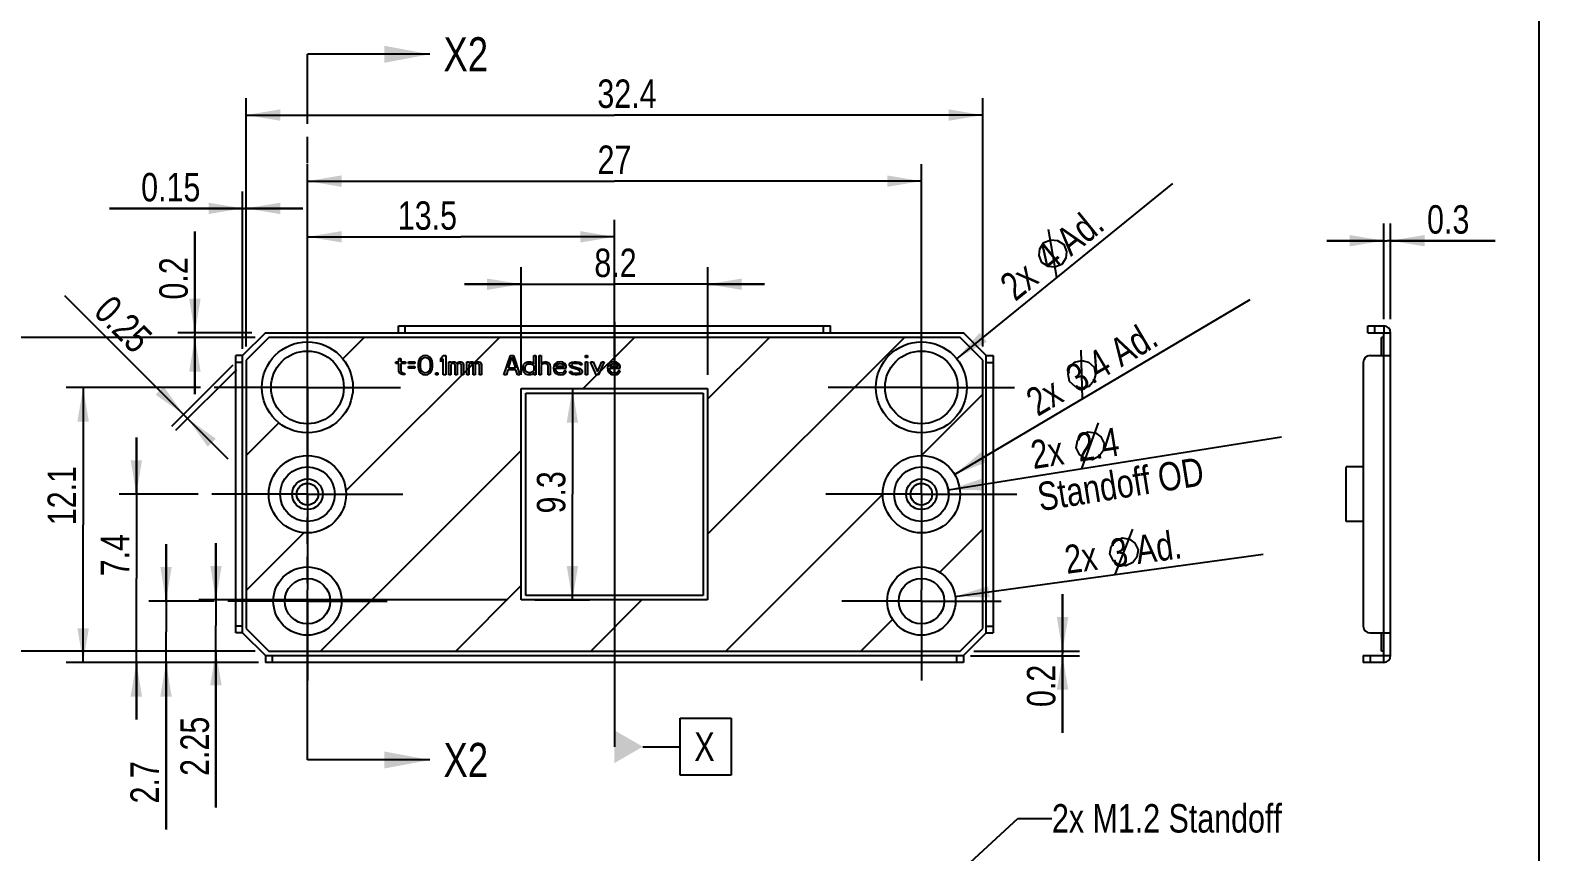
# Model space of a CAD drawing. Header units: millimetres. Extents: x 0 to 420, y 0 to 297.
# Drawn here: x 72.8 to 205.5, y 139.8 to 212.1 of the extents above; entities that cross this region are included whole.
import ezdxf

# ---------------------------------------------------------------- set-up
doc = ezdxf.new("R2010")
doc.units = ezdxf.units.MM
doc.header["$LTSCALE"] = 23.1
doc.linetypes.add('CENTER', pattern=[0.6, 0.375, -0.075, 0.075, -0.075])
doc.linetypes.add('PHANTOM', pattern=[0.8, 0.45, -0.05, 0.1, -0.05, 0.1, -0.05])
doc.layers.get('0').update_dxf_attribs({"linetype": 'CONTINUOUS'})
for name, color, linetype in [('01__ASM_ALL_DTM_PLN', 7, 'CONTINUOUS'), ('02___PRT_ALL_AXES', 7, 'CONTINUOUS'), ('ASSEM_MEM', 7, 'CONTINUOUS'), ('DEFAULT_3', 7, 'PHANTOM'), ('FEATURE', 7, 'CONTINUOUS')]:
    doc.layers.add(name, color=color, linetype=linetype)
doc.styles.get("Standard").update_dxf_attribs({"font": 'txt', "width": 0.8})
doc.dimstyles.new('DIMSTYLE_1', dxfattribs={"dimtxt": 2.5, "dimasz": 3, "dimexe": 1.5, "dimexo": 1.2, "dimtad": 1, "dimlfac": 0.5, "dimdsep": 46, "dimtxsty": 'STANDARD', "dimblk": '_FILLED', "dimblk1": '_FILLED', "dimblk2": '_FILLED', "dimcen": 0.09, "dimazin": 2, "dimtp": 0.01, "dimtm": 0.01, "dimtfac": 1, "dimtofl": 0, "dimtmove": 0, "dimatfit": 3, "dimldrblk": '_FILLED', "dimfxl": 1, "dimtolj": 1, "dimarcsym": 0})
doc.dimstyles.new('DIMSTYLE_3', dxfattribs={"dimtxt": 2.5, "dimasz": 3, "dimexe": 1.5, "dimexo": 1.2, "dimtad": 1, "dimlfac": 0.5, "dimdsep": 46, "dimtxsty": 'STANDARD', "dimblk": '_FILLED', "dimblk1": '_FILLED', "dimblk2": '_FILLED', "dimcen": 0.09, "dimazin": 2, "dimtp": 0.01, "dimtm": 0.01, "dimtfac": 1, "dimtofl": 0, "dimtmove": 0, "dimatfit": 1, "dimldrblk": '_FILLED', "dimfxl": 1, "dimtolj": 1, "dimarcsym": 0})
doc.dimstyles.get("Standard").update_dxf_attribs({"dimtxt": 2.5, "dimasz": 3, "dimexe": 1.5, "dimexo": 1.2, "dimtad": 1, "dimdsep": 46, "dimtxsty": 'STANDARD', "dimblk": '_FILLED', "dimblk1": '_FILLED', "dimblk2": '_FILLED', "dimcen": 0.09, "dimazin": 2, "dimtol": 1, "dimtp": 0.01, "dimtm": 0.01, "dimtfac": 1, "dimtofl": 0, "dimtmove": 0, "dimatfit": 3, "dimldrblk": '_FILLED', "dimfxl": 1, "dimtolj": 1, "dimarcsym": 0})

# ---------------------------------------------------------------- blocks, each defined once
blk = doc.blocks.new('_FILLED')
at = {"color": 0, "linetype": 'BYBLOCK'}
blk.add_solid([(0, 0), (-1, 0.167), (-1, -0.167)], dxfattribs=at)
blk = doc.blocks.new('XSEC_FILLED')
at = {"color": 0, "linetype": 'BYBLOCK'}
blk.add_solid([(0, 0), (-1, 0.1875), (-1, -0.1875)], dxfattribs=at)
blk = doc.blocks.new('*D5')
at = {"color": 7, "linetype": 'CONTINUOUS'}
for p, q in [((97.2, 181.86), (97.2, 195.41)), ((124.2, 181.86), (124.2, 195.41)), ((97.2, 193.91), (110.7, 193.91)), ((124.2, 193.91), (110.7, 193.91))]:
    blk.add_line(p, q, dxfattribs=at)
at = {"color": 7, "linetype": 'CONTINUOUS', "xscale": 3, "yscale": 3, "zscale": 3, "rotation": 180}
blk.add_blockref('_FILLED', (97.2, 193.91), dxfattribs=at)
at = {"color": 7, "linetype": 'CONTINUOUS', "xscale": 3, "yscale": 3, "zscale": 3}
blk.add_blockref('_FILLED', (124.2, 193.91), dxfattribs=at)
at = {"color": 7, "linetype": 'CONTINUOUS', "insert": (107.75, 197.03), "char_height": 2.5, "width": 8, "attachment_point": 2, "line_spacing_factor": 0.9}
blk.add_mtext('13.5', dxfattribs=at)
blk = doc.blocks.new('*D6')
at = {"color": 7, "linetype": 'CONTINUOUS'}
for p, q in [((97.2, 181.86), (97.2, 200.31)), ((151.2, 181.86), (151.2, 200.31)), ((97.2, 198.81), (124.2, 198.81)), ((151.2, 198.81), (124.2, 198.81))]:
    blk.add_line(p, q, dxfattribs=at)
at = {"color": 7, "linetype": 'CONTINUOUS', "xscale": 3, "yscale": 3, "zscale": 3, "rotation": 180}
blk.add_blockref('_FILLED', (97.2, 198.81), dxfattribs=at)
at = {"color": 7, "linetype": 'CONTINUOUS', "xscale": 3, "yscale": 3, "zscale": 3}
blk.add_blockref('_FILLED', (151.2, 198.81), dxfattribs=at)
at = {"color": 7, "linetype": 'CONTINUOUS', "insert": (124.2, 201.94), "char_height": 2.5, "width": 4, "attachment_point": 2, "line_spacing_factor": 0.9}
blk.add_mtext('27', dxfattribs=at)
blk = doc.blocks.new('*D7')
at = {"color": 7, "linetype": 'CONTINUOUS'}
for p, q in [((87.8, 180.66), (75.97, 180.66)), ((77.47, 180.66), (77.47, 168.56)), ((77.47, 156.46), (77.47, 168.56)), ((92.9, 156.46), (75.97, 156.46))]:
    blk.add_line(p, q, dxfattribs=at)
at = {"color": 7, "linetype": 'CONTINUOUS', "xscale": 3, "yscale": 3, "zscale": 3}
for p, rotation in [((77.47, 180.66), 90), ((77.47, 156.46), 270)]:
    blk.add_blockref('_FILLED', p, dxfattribs=dict(at, rotation=rotation))
at = {"color": 7, "linetype": 'CONTINUOUS', "insert": (74.34, 171.14), "char_height": 2.5, "width": 8, "attachment_point": 2, "rotation": 90, "line_spacing_factor": 0.9}
blk.add_mtext('12.1', dxfattribs=at)
blk = doc.blocks.new('*D8')
at = {"color": 7, "linetype": 'CONTINUOUS'}
for p, q in [((84.76, 161.86), (84.76, 166.86)), ((84.76, 166.86), (84.76, 159.16)), ((89, 161.86), (83.26, 161.86)), ((84.76, 141.78), (84.76, 159.16)), ((92.9, 156.46), (83.26, 156.46)), ((84.76, 156.46), (84.76, 141.78))]:
    blk.add_line(p, q, dxfattribs=at)
at = {"color": 7, "linetype": 'CONTINUOUS', "xscale": 3, "yscale": 3, "zscale": 3}
for p, rotation in [((84.76, 161.86), 270), ((84.76, 156.46), 90)]:
    blk.add_blockref('_FILLED', p, dxfattribs=dict(at, rotation=rotation))
at = {"color": 7, "linetype": 'CONTINUOUS', "insert": (81.63, 147.78), "char_height": 2.5, "width": 6, "attachment_point": 3, "rotation": 90, "line_spacing_factor": 0.9}
blk.add_mtext('2.7', dxfattribs=at)
blk = doc.blocks.new('*D9')
at = {"color": 7, "linetype": 'CONTINUOUS'}
for p, q in [((82.15, 171.26), (82.15, 176.26)), ((82.15, 176.26), (82.15, 163.86)), ((87.6, 171.26), (80.65, 171.26)), ((82.15, 151.46), (82.15, 163.86)), ((92.9, 156.46), (80.65, 156.46)), ((82.15, 156.46), (82.15, 151.46))]:
    blk.add_line(p, q, dxfattribs=at)
at = {"color": 7, "linetype": 'CONTINUOUS', "xscale": 3, "yscale": 3, "zscale": 3}
for p, rotation in [((82.15, 171.26), 270), ((82.15, 156.46), 90)]:
    blk.add_blockref('_FILLED', p, dxfattribs=dict(at, rotation=rotation))
at = {"color": 7, "linetype": 'CONTINUOUS', "insert": (79.02, 165.91), "char_height": 2.5, "width": 6, "attachment_point": 2, "rotation": 90, "line_spacing_factor": 0.9}
blk.add_mtext('7.4', dxfattribs=at)
blk = doc.blocks.new('*D10')
at = {"color": 7, "linetype": 'CONTINUOUS'}
for p, q in [((87.3, 185.46), (87.3, 194.39)), ((87.3, 194.39), (87.3, 185.26)), ((92.3, 185.46), (85.8, 185.46)), ((92.6, 185.06), (85.8, 185.06)), ((87.3, 180.06), (87.3, 185.26)), ((87.3, 185.06), (87.3, 180.06))]:
    blk.add_line(p, q, dxfattribs=at)
at = {"color": 7, "linetype": 'CONTINUOUS', "xscale": 3, "yscale": 3, "zscale": 3}
for p, rotation in [((87.3, 185.46), 270), ((87.3, 185.06), 90)]:
    blk.add_blockref('_FILLED', p, dxfattribs=dict(at, rotation=rotation))
at = {"color": 7, "linetype": 'CONTINUOUS', "insert": (84.17, 188.39), "char_height": 2.5, "width": 6, "attachment_point": 1, "rotation": 90, "line_spacing_factor": 0.9}
blk.add_mtext('0.2', dxfattribs=at)
blk = doc.blocks.new('*D11')
at = {"color": 7, "linetype": 'CONTINUOUS'}
for p, q in [((91.5, 184.06), (91.5, 197.91)), ((91.8, 184.26), (91.8, 197.91)), ((91.5, 196.41), (79.78, 196.41)), ((79.78, 196.41), (91.65, 196.41)), ((96.8, 196.41), (91.65, 196.41)), ((91.8, 196.41), (96.8, 196.41))]:
    blk.add_line(p, q, dxfattribs=at)
at = {"color": 7, "linetype": 'CONTINUOUS', "xscale": 3, "yscale": 3, "zscale": 3}
blk.add_blockref('_FILLED', (91.5, 196.41), dxfattribs=at)
at = {"color": 7, "linetype": 'CONTINUOUS', "xscale": 3, "yscale": 3, "zscale": 3, "rotation": 180}
blk.add_blockref('_FILLED', (91.8, 196.41), dxfattribs=at)
at = {"color": 7, "linetype": 'CONTINUOUS', "insert": (87.78, 199.53), "char_height": 2.5, "width": 8, "attachment_point": 3, "line_spacing_factor": 0.9}
blk.add_mtext('0.15', dxfattribs=at)
blk = doc.blocks.new('*D12')
at = {"color": 7, "linetype": 'CONTINUOUS'}
for p, q in [((86.31, 178.27), (75.86, 188.72)), ((75.86, 188.72), (86.48, 178.1)), ((90.65, 182.62), (85.25, 177.21)), ((90.95, 182.22), (85.6, 176.86)), ((90.19, 174.39), (86.48, 178.1)), ((86.66, 177.92), (90.19, 174.39))]:
    blk.add_line(p, q, dxfattribs=at)
at = {"color": 7, "linetype": 'CONTINUOUS', "xscale": 3, "yscale": 3, "zscale": 3}
for p, rotation in [((86.31, 178.27), 315), ((86.66, 177.92), 135)]:
    blk.add_blockref('_FILLED', p, dxfattribs=dict(at, rotation=rotation))
at = {"color": 7, "linetype": 'CONTINUOUS', "insert": (83.73, 185.27), "char_height": 2.5, "width": 8, "attachment_point": 3, "rotation": 315, "line_spacing_factor": 0.9}
blk.add_mtext('0.25', dxfattribs=at)
blk = doc.blocks.new('*D13')
at = {"color": 7, "linetype": 'CONTINUOUS'}
for p, q in [((163.61, 157.46), (163.61, 162.46)), ((163.61, 162.46), (163.61, 157.26)), ((155.5, 157.06), (165.11, 157.06)), ((155.8, 157.46), (165.11, 157.46)), ((163.61, 150.26), (163.61, 157.26)), ((163.61, 157.06), (163.61, 150.26))]:
    blk.add_line(p, q, dxfattribs=at)
at = {"color": 7, "linetype": 'CONTINUOUS', "xscale": 3, "yscale": 3, "zscale": 3}
for p, rotation in [((163.61, 157.46), 270), ((163.61, 157.06), 90)]:
    blk.add_blockref('_FILLED', p, dxfattribs=dict(at, rotation=rotation))
at = {"color": 7, "linetype": 'CONTINUOUS', "insert": (160.48, 156.26), "char_height": 2.5, "width": 6, "attachment_point": 3, "rotation": 90, "line_spacing_factor": 0.9}
blk.add_mtext('0.2', dxfattribs=at)
blk = doc.blocks.new('*D14')
at = {"color": 7, "linetype": 'CONTINUOUS'}
blk.add_line((154.3, 183.18), (173.31, 198.6), dxfattribs=at)
at = {"color": 7, "linetype": 'CONTINUOUS', "xscale": 3, "yscale": 3, "zscale": 3, "rotation": 219.037097316}
blk.add_blockref('_FILLED', (154.3, 183.18), dxfattribs=at)
at = {"color": 7, "linetype": 'CONTINUOUS', "insert": (157.88, 190.11), "char_height": 2.5, "width": 26, "attachment_point": 1, "rotation": 39.0371, "line_spacing_factor": 0.9}
blk.add_mtext('2x{\\ftxt;\\W0.0001;\\H0.0001;\\~}{\\ftxt;\\W1.3333333333;\\H2.5; }{\\ftxt;\\W0.0001;\\H0.0001;\\~}4 Ad.', dxfattribs=at)
blk = doc.blocks.new('*D15')
at = {"color": 7, "linetype": 'CONTINUOUS'}
blk.add_line((154.12, 173), (180.1, 188.4), dxfattribs=at)
at = {"color": 7, "linetype": 'CONTINUOUS', "xscale": 3, "yscale": 3, "zscale": 3, "rotation": 210.6612411996}
blk.add_blockref('_FILLED', (154.12, 173), dxfattribs=at)
at = {"color": 7, "linetype": 'CONTINUOUS', "insert": (160.15, 180.21), "char_height": 2.5, "width": 32, "attachment_point": 1, "rotation": 30.6612, "line_spacing_factor": 0.9}
blk.add_mtext('2x{\\ftxt;\\W0.0001;\\H0.0001;\\~}{\\ftxt;\\W1.3333333333;\\H2.5; }{\\ftxt;\\W0.0001;\\H0.0001;\\~}3.4 Ad.', dxfattribs=at)
blk = doc.blocks.new('*D16')
at = {"color": 7, "linetype": 'CONTINUOUS'}
blk.add_line((154.17, 162.27), (181.24, 165.99), dxfattribs=at)
at = {"color": 7, "linetype": 'CONTINUOUS', "xscale": 3, "yscale": 3, "zscale": 3, "rotation": 187.8130925845}
blk.add_blockref('_FILLED', (154.17, 162.27), dxfattribs=at)
at = {"color": 7, "linetype": 'CONTINUOUS', "insert": (163.65, 166.73), "char_height": 2.5, "width": 26, "attachment_point": 1, "rotation": 7.8131, "line_spacing_factor": 0.9}
blk.add_mtext('2x{\\ftxt;\\W0.0001;\\H0.0001;\\~}{\\ftxt;\\W1.3333333333;\\H2.5; }{\\ftxt;\\W0.0001;\\H0.0001;\\~}3 Ad.', dxfattribs=at)
blk = doc.blocks.new('*D17')
at = {"color": 7, "linetype": 'CONTINUOUS'}
for p, q in [((116, 181.76), (116, 191.24)), ((132.4, 181.76), (132.4, 191.24)), ((116, 189.74), (111, 189.74)), ((111, 189.74), (124.2, 189.74)), ((137.4, 189.74), (124.2, 189.74)), ((132.4, 189.74), (137.4, 189.74))]:
    blk.add_line(p, q, dxfattribs=at)
at = {"color": 7, "linetype": 'CONTINUOUS', "xscale": 3, "yscale": 3, "zscale": 3}
blk.add_blockref('_FILLED', (116, 189.74), dxfattribs=at)
at = {"color": 7, "linetype": 'CONTINUOUS', "xscale": 3, "yscale": 3, "zscale": 3, "rotation": 180}
blk.add_blockref('_FILLED', (132.4, 189.74), dxfattribs=at)
at = {"color": 7, "linetype": 'CONTINUOUS', "insert": (124.29, 192.87), "char_height": 2.5, "width": 6, "attachment_point": 2, "line_spacing_factor": 0.9}
blk.add_mtext('8.2', dxfattribs=at)
blk = doc.blocks.new('*D18')
at = {"color": 7, "linetype": 'CONTINUOUS'}
for p, q in [((117.2, 180.56), (122, 180.56)), ((120.5, 180.56), (120.5, 171.26)), ((120.5, 161.96), (120.5, 171.26)), ((117.2, 161.96), (122, 161.96))]:
    blk.add_line(p, q, dxfattribs=at)
at = {"color": 7, "linetype": 'CONTINUOUS', "xscale": 3, "yscale": 3, "zscale": 3}
for p, rotation in [((120.5, 180.56), 90), ((120.5, 161.96), 270)]:
    blk.add_blockref('_FILLED', p, dxfattribs=dict(at, rotation=rotation))
at = {"color": 7, "linetype": 'CONTINUOUS', "insert": (117.38, 171.43), "char_height": 2.5, "width": 6, "attachment_point": 2, "rotation": 90, "line_spacing_factor": 0.9}
blk.add_mtext('9.3', dxfattribs=at)
blk = doc.blocks.new('*D19')
at = {"color": 7, "linetype": 'CONTINUOUS'}
for p, q in [((89.15, 161.96), (89.15, 166.96)), ((89.15, 166.96), (89.15, 159.71)), ((114.8, 161.96), (87.65, 161.96)), ((89.15, 143.69), (89.15, 159.71)), ((92.6, 157.46), (87.65, 157.46)), ((89.15, 157.46), (89.15, 143.69))]:
    blk.add_line(p, q, dxfattribs=at)
at = {"color": 7, "linetype": 'CONTINUOUS', "xscale": 3, "yscale": 3, "zscale": 3}
for p, rotation in [((89.15, 161.96), 270), ((89.15, 157.46), 90)]:
    blk.add_blockref('_FILLED', p, dxfattribs=dict(at, rotation=rotation))
at = {"color": 7, "linetype": 'CONTINUOUS', "insert": (86.03, 151.69), "char_height": 2.5, "width": 8, "attachment_point": 3, "rotation": 90, "line_spacing_factor": 0.9}
blk.add_mtext('2.25', dxfattribs=at)
blk = doc.blocks.new('*D20')
at = {"color": 7, "linetype": 'CONTINUOUS'}
for p, q in [((91.8, 184.26), (91.8, 206.12)), ((156.6, 184.26), (156.6, 206.12)), ((91.8, 204.62), (124.2, 204.62)), ((156.6, 204.62), (124.2, 204.62))]:
    blk.add_line(p, q, dxfattribs=at)
at = {"color": 7, "linetype": 'CONTINUOUS', "xscale": 3, "yscale": 3, "zscale": 3, "rotation": 180}
blk.add_blockref('_FILLED', (91.8, 204.62), dxfattribs=at)
at = {"color": 7, "linetype": 'CONTINUOUS', "xscale": 3, "yscale": 3, "zscale": 3}
blk.add_blockref('_FILLED', (156.6, 204.62), dxfattribs=at)
at = {"color": 7, "linetype": 'CONTINUOUS', "insert": (125.3, 207.75), "char_height": 2.5, "width": 8, "attachment_point": 2, "line_spacing_factor": 0.9}
blk.add_mtext('32.4', dxfattribs=at)
blk = doc.blocks.new('*D21')
at = {"color": 7, "linetype": 'CONTINUOUS'}
for p, q in [((92.6, 185.06), (68.59, 185.06)), ((70.09, 185.06), (70.09, 171.26)), ((70.09, 157.46), (70.09, 171.26)), ((92.6, 157.46), (68.59, 157.46))]:
    blk.add_line(p, q, dxfattribs=at)
at = {"color": 7, "linetype": 'CONTINUOUS', "xscale": 3, "yscale": 3, "zscale": 3}
for p, rotation in [((70.09, 185.06), 90), ((70.09, 157.46), 270)]:
    blk.add_blockref('_FILLED', p, dxfattribs=dict(at, rotation=rotation))
at = {"color": 7, "linetype": 'CONTINUOUS', "insert": (66.96, 167.94), "char_height": 2.5, "width": 8, "attachment_point": 2, "rotation": 90, "line_spacing_factor": 0.9}
blk.add_mtext('13.8', dxfattribs=at)
blk = doc.blocks.new('*D22')
at = {"color": 7, "linetype": 'CONTINUOUS'}
for p, q in [((191.86, 186.66), (191.86, 195.07)), ((192.46, 186.66), (192.46, 195.07)), ((191.86, 193.57), (186.86, 193.57)), ((186.86, 193.57), (192.16, 193.57)), ((201.67, 193.57), (192.16, 193.57)), ((192.46, 193.57), (201.67, 193.57))]:
    blk.add_line(p, q, dxfattribs=at)
at = {"color": 7, "linetype": 'CONTINUOUS', "xscale": 3, "yscale": 3, "zscale": 3}
blk.add_blockref('_FILLED', (191.86, 193.57), dxfattribs=at)
at = {"color": 7, "linetype": 'CONTINUOUS', "xscale": 3, "yscale": 3, "zscale": 3, "rotation": 180}
blk.add_blockref('_FILLED', (192.46, 193.57), dxfattribs=at)
at = {"color": 7, "linetype": 'CONTINUOUS', "insert": (195.67, 196.69), "char_height": 2.5, "width": 6, "attachment_point": 1, "line_spacing_factor": 0.9}
blk.add_mtext('0.3', dxfattribs=at)
blk = doc.blocks.new('*D26')
at = {"color": 7, "linetype": 'CONTINUOUS'}
blk.add_line((153.57, 171.64), (182.88, 176.32), dxfattribs=at)
at = {"color": 7, "linetype": 'CONTINUOUS', "xscale": 3, "yscale": 3, "zscale": 3, "rotation": 189.0589231721}
blk.add_blockref('_FILLED', (153.57, 171.64), dxfattribs=at)
at = {"color": 7, "linetype": 'CONTINUOUS', "insert": (160.66, 175.94), "char_height": 2.5, "width": 33, "attachment_point": 1, "rotation": 9.0589, "line_spacing_factor": 0.9}
blk.add_mtext('2x{\\ftxt;\\W0.0001;\\H0.0001;\\~}{\\ftxt;\\W1.3333333333;\\H2.5; }{\\ftxt;\\W0.0001;\\H0.0001;\\~}2.4 \\PStandoff OD', dxfattribs=at)

msp = doc.modelspace()

# ---------------------------------------------------------------- linework, layer by layer
at = {"color": 7, "linetype": 'CONTINUOUS'}
for p, q in [((205.4985, 275.9968), (205.4985, 20.9716)), ((101.1969, 209.9674), (97.1969, 209.9674)), ((163.1203, 190.3321), (162.3767, 194.557)), ((165.3647, 179.6632), (165.2444, 183.9513)), ((165.3087, 173.5139), (166.7756, 177.5451)), ((168.2399, 164.2024), (169.7941, 168.2008)), ((101.1969, 147.8853), (97.1969, 147.8853))]:
    msp.add_line(p, q, dxfattribs=at)
for points in [[(161.7776, 191.6573), (161.5457, 192.2739), (161.6069, 192.86), (161.9612, 193.4154), (162.5779, 193.6473), (163.1639, 193.586), (163.7194, 193.2318), (163.9512, 192.6151), (163.89, 192.0291), (163.5358, 191.4736), (162.9191, 191.2418), (162.333, 191.303), (161.7776, 191.6573)], [(164.2293, 181.1698), (164.0898, 181.8137), (164.2358, 182.3846), (164.6671, 182.8825), (165.311, 183.022), (165.8819, 182.8761), (166.3798, 182.4447), (166.5193, 181.8008), (166.3734, 181.2299), (165.942, 180.732), (165.2982, 180.5925), (164.7273, 180.7384), (164.2293, 181.1698)], [(164.8077, 175.3327), (164.915, 175.9827), (165.2609, 176.4597), (165.8453, 176.7639), (166.4953, 176.6565), (166.9724, 176.3107), (167.2765, 175.7263), (167.1692, 175.0763), (166.8233, 174.5992), (166.2389, 174.2951), (165.5889, 174.4024), (165.1119, 174.7483), (164.8077, 175.3327)], [(167.7786, 166.0317), (167.9, 166.6792), (168.2562, 167.1487), (168.847, 167.44), (169.4946, 167.3186), (169.964, 166.9625), (170.2554, 166.3716), (170.1339, 165.7241), (169.7778, 165.2546), (169.1869, 164.9632), (168.5394, 165.0847), (168.0699, 165.4408), (167.7786, 166.0317)]]:
    msp.add_lwpolyline(points, dxfattribs=at)
msp.add_arc((151.1969, 171.2639), 2.4, 0, 35.623974, dxfattribs=at)
at = {"layer": '01__ASM_ALL_DTM_PLN', "color": 7, "linetype": 'CONTINUOUS'}
for p, q in [((124.1969, 186.4288), (124.1969, 149.0552)), ((129.9762, 151.5552), (134.4762, 151.5552)), ((129.9762, 146.5552), (129.9762, 151.5552)), ((134.4762, 151.5552), (134.4762, 146.5552)), ((126.6969, 149.0552), (129.9762, 149.0552)), ((134.4762, 146.5552), (129.9762, 146.5552))]:
    msp.add_line(p, q, dxfattribs=at)
msp.add_solid([(124.1969, 147.6119), (124.1969, 150.4986), (126.6969, 149.0552)], dxfattribs=at)
at = {"layer": '02___PRT_ALL_AXES', "color": 7, "linetype": 'CENTER'}
for p, q in [((151.1969, 180.6639), (151.1969, 188.8639)), ((151.1969, 180.6639), (142.9969, 180.6639)), ((151.1969, 180.6639), (159.3969, 180.6639)), ((151.1969, 180.6639), (151.1969, 172.4639)), ((97.1969, 171.2639), (97.1969, 179.6639)), ((97.1969, 171.2639), (88.7969, 171.2639)), ((97.1969, 171.2639), (97.1969, 162.8639)), ((97.1969, 171.2639), (105.5969, 171.2639)), ((151.1969, 171.2639), (142.7969, 171.2639)), ((151.1969, 171.2639), (151.1969, 172.4639)), ((151.1969, 171.2639), (159.5969, 171.2639)), ((151.1969, 171.2639), (151.1969, 162.8639)), ((97.1969, 161.8639), (97.1969, 162.8639)), ((151.1969, 161.8639), (151.1969, 162.8639)), ((97.1969, 161.8639), (90.1969, 161.8639)), ((97.1969, 161.8639), (97.1969, 154.8639)), ((97.1969, 161.8639), (104.1969, 161.8639)), ((151.1969, 161.8639), (144.1969, 161.8639)), ((151.1969, 161.8639), (158.1969, 161.8639)), ((151.1969, 161.8639), (151.1969, 154.8639))]:
    msp.add_line(p, q, dxfattribs=at)
at = {"layer": 'ASSEM_MEM', "color": 7, "linetype": 'CONTINUOUS'}
for p, q in [((105.1969, 185.4639), (105.1969, 186.0639)), ((105.1969, 186.0639), (143.1969, 186.0639)), ((105.7969, 185.4639), (105.7969, 186.0639)), ((142.5969, 185.4639), (142.5969, 186.0639)), ((143.1969, 185.4639), (143.1969, 186.0639)), ((190.4717, 185.4639), (190.4717, 186.0639)), ((190.4717, 186.0639), (191.8625, 186.0639)), ((191.0717, 185.4639), (191.0717, 186.0639)), ((191.8625, 186.0639), (191.8625, 185.4639)), ((93.4969, 185.4639), (91.4969, 183.4639)), ((93.7969, 185.0639), (91.7969, 183.0639)), ((93.4969, 185.4639), (154.8969, 185.4639)), ((154.5969, 185.0639), (93.7969, 185.0639)), ((100.3107, 183.1747), (102.1999, 185.0639)), ((100.5832, 171.5678), (114.0793, 185.0639)), ((121.4587, 180.5639), (125.9587, 185.0639)), ((132.3969, 179.6227), (137.8381, 185.0639)), ((132.3969, 167.7433), (149.7175, 185.0639)), ((156.5969, 183.0639), (154.5969, 185.0639)), ((156.8969, 183.4639), (154.8969, 185.4639)), ((190.4717, 185.4639), (191.8625, 185.4639)), ((191.6625, 183.4639), (191.6625, 185.0639)), ((191.8625, 185.0639), (191.6625, 185.0639)), ((191.8625, 183.4639), (191.8625, 185.4639)), ((191.8625, 185.4639), (192.4625, 185.4639)), ((192.4625, 157.0639), (192.4625, 185.4639)), ((90.8969, 159.0639), (90.8969, 183.4639)), ((91.4969, 183.4639), (90.8969, 183.4639)), ((91.4969, 159.0639), (91.4969, 183.4639)), ((105.2465, 182.9225), (105.2465, 183.2095)), ((105.2465, 183.2095), (105.4221, 183.2095)), ((105.4221, 183.2095), (105.4221, 182.9225)), ((107.0729, 183.2095), (107.0026, 183.066)), ((107.1783, 183.3171), (107.0729, 183.2095)), ((107.2836, 183.1736), (107.1431, 182.9584)), ((107.3539, 183.4247), (107.1783, 183.3171)), ((107.389, 183.2453), (107.2836, 183.1736)), ((107.5646, 183.4605), (107.3539, 183.4247)), ((107.5646, 183.2812), (107.389, 183.2453)), ((107.7753, 183.4247), (107.5646, 183.4605)), ((107.7402, 183.2453), (107.5646, 183.2812)), ((107.8456, 183.1736), (107.7402, 183.2453)), ((107.9509, 183.3171), (107.7753, 183.4247)), ((107.9861, 182.9584), (107.8456, 183.1736)), ((108.0563, 183.2095), (107.9509, 183.3171)), ((108.1266, 183.066), (108.0563, 183.2095)), ((108.9344, 183.2095), (109.1451, 183.4605)), ((108.9344, 182.9225), (108.9344, 183.2095)), ((109.1451, 183.1736), (108.9344, 182.9225)), ((109.1451, 183.4605), (109.3558, 183.4605)), ((109.1451, 181.7747), (109.1451, 183.1736)), ((109.3558, 183.4605), (109.3558, 181.7747)), ((114.4837, 181.7747), (115.0456, 183.4605)), ((114.87, 182.3486), (115.1861, 183.3171)), ((115.0456, 183.4605), (115.3266, 183.4605)), ((115.1861, 183.3171), (115.5022, 182.3486)), ((115.3266, 183.4605), (115.8886, 181.7747)), ((117.1178, 182.7073), (117.1178, 183.4605)), ((117.1178, 183.4605), (117.2935, 183.4605)), ((117.2935, 183.4605), (117.2935, 181.7747)), ((117.5744, 181.7747), (117.5744, 183.4605)), ((117.5744, 183.4605), (117.7501, 183.4605)), ((117.7501, 183.4605), (117.7501, 182.7432)), ((121.6486, 183.2812), (121.6486, 183.4605)), ((121.6486, 183.4605), (121.8242, 183.4605)), ((121.8242, 183.2812), (121.6486, 183.2812)), ((121.8242, 183.4605), (121.8242, 183.2812)), ((156.8969, 183.4639), (157.4969, 183.4639)), ((156.8969, 159.0639), (156.8969, 183.4639)), ((157.4969, 183.4639), (157.4969, 159.0639)), ((190.6625, 183.4639), (192.4625, 183.4639)), ((191.8625, 159.0639), (191.8625, 183.4639)), ((91.4969, 182.8639), (90.8969, 182.8639)), ((91.7969, 183.0639), (91.7969, 159.4639)), ((104.9655, 182.779), (104.9655, 182.9225)), ((104.9655, 182.9225), (105.2465, 182.9225)), ((105.2465, 182.779), (104.9655, 182.779)), ((105.2465, 182.0616), (105.2465, 182.779)), ((105.3168, 181.9182), (105.2465, 182.0616)), ((105.4221, 181.8464), (105.3168, 181.9182)), ((105.4221, 182.9225), (105.8085, 182.9225)), ((105.4221, 182.779), (105.4221, 182.1334)), ((105.8085, 182.779), (105.4221, 182.779)), ((105.4221, 182.1334), (105.4573, 182.0258)), ((105.5275, 181.8105), (105.4221, 181.8464)), ((105.4573, 182.0258), (105.5626, 181.954)), ((105.7382, 181.7747), (105.5275, 181.8105)), ((105.5626, 181.954), (105.7382, 181.9182)), ((105.7382, 181.9182), (105.7382, 181.7747)), ((105.8085, 182.9225), (105.8085, 182.779)), ((106.0895, 182.779), (106.0895, 182.9225)), ((106.0895, 182.9225), (106.6514, 182.9225)), ((106.6514, 182.779), (106.0895, 182.779)), ((106.0895, 182.3486), (106.0895, 182.4921)), ((106.0895, 182.4921), (106.6514, 182.4921)), ((106.6514, 182.3486), (106.0895, 182.3486)), ((106.6514, 182.9225), (106.6514, 182.779)), ((106.6514, 182.4921), (106.6514, 182.3486)), ((106.9675, 182.9584), (106.9324, 182.779)), ((106.9324, 182.779), (106.9324, 182.4562)), ((106.9324, 182.4562), (106.9675, 182.2768)), ((107.0026, 183.066), (106.9675, 182.9584)), ((106.9675, 182.2768), (107.0026, 182.1692)), ((107.0026, 182.1692), (107.0729, 182.0258)), ((107.0729, 182.0258), (107.1783, 181.9182)), ((107.1431, 182.9584), (107.108, 182.7432)), ((107.108, 182.7432), (107.108, 182.4921)), ((107.108, 182.4921), (107.1431, 182.2768)), ((107.1431, 182.2768), (107.2836, 182.0616)), ((107.1783, 181.9182), (107.3539, 181.8105)), ((107.2836, 182.0616), (107.389, 181.9899)), ((107.3539, 181.8105), (107.5646, 181.7747)), ((107.389, 181.9899), (107.5646, 181.954)), ((107.5646, 181.954), (107.7402, 181.9899)), ((107.5646, 181.7747), (107.7753, 181.8105)), ((107.7402, 181.9899), (107.8456, 182.0616)), ((107.7753, 181.8105), (107.9509, 181.9182)), ((107.8456, 182.0616), (107.9861, 182.2768)), ((107.9509, 181.9182), (108.0563, 182.0258)), ((108.0212, 182.7432), (107.9861, 182.9584)), ((107.9861, 182.2768), (108.0212, 182.4921)), ((108.0212, 182.4921), (108.0212, 182.7432)), ((108.0563, 182.0258), (108.1266, 182.1692)), ((108.1617, 182.9584), (108.1266, 183.066)), ((108.1266, 182.1692), (108.1617, 182.2768)), ((108.1968, 182.779), (108.1617, 182.9584)), ((108.1617, 182.2768), (108.1968, 182.4562)), ((108.1968, 182.4562), (108.1968, 182.779)), ((108.4778, 181.7747), (108.4778, 181.954)), ((108.4778, 181.954), (108.6534, 181.954)), ((108.6534, 181.954), (108.6534, 181.7747)), ((109.6368, 181.7747), (109.6368, 182.9225)), ((109.6368, 182.9225), (109.8124, 182.9225)), ((109.8124, 182.9225), (109.8124, 182.8149)), ((109.8124, 182.8149), (109.8827, 182.8866)), ((109.8827, 182.7432), (109.8124, 182.6714)), ((109.8124, 182.6714), (109.8124, 181.7747)), ((109.8827, 182.8866), (109.988, 182.9225)), ((109.988, 182.779), (109.8827, 182.7432)), ((109.988, 182.9225), (110.1285, 182.9225)), ((110.0583, 182.779), (109.988, 182.779)), ((110.1285, 182.7432), (110.0583, 182.779)), ((110.1285, 182.9225), (110.2339, 182.8866)), ((110.1636, 182.7073), (110.1285, 182.7432)), ((110.1988, 182.6355), (110.1636, 182.7073)), ((110.1988, 181.7747), (110.1988, 182.6355)), ((110.2339, 182.8866), (110.3393, 182.779)), ((110.3393, 182.779), (110.4446, 182.8866)), ((110.4095, 182.7073), (110.3744, 182.6355)), ((110.3744, 182.6355), (110.3744, 181.7747)), ((110.4446, 182.7432), (110.4095, 182.7073)), ((110.4446, 182.8866), (110.55, 182.9225)), ((110.5149, 182.779), (110.4446, 182.7432)), ((110.6202, 182.779), (110.5149, 182.779)), ((110.55, 182.9225), (110.6905, 182.9225)), ((110.6905, 182.7432), (110.6202, 182.779)), ((110.6905, 182.9225), (110.7958, 182.8866)), ((110.7256, 182.7073), (110.6905, 182.7432)), ((110.7607, 182.6355), (110.7256, 182.7073)), ((110.7607, 181.7747), (110.7607, 182.6355)), ((110.7958, 182.8866), (110.8661, 182.8149)), ((110.8661, 182.8149), (110.9363, 182.6355)), ((110.9363, 182.6355), (110.9363, 181.7747)), ((111.2173, 181.7747), (111.2173, 182.9225)), ((111.2173, 182.9225), (111.3929, 182.9225)), ((111.3929, 182.9225), (111.3929, 182.8149)), ((111.3929, 182.8149), (111.4632, 182.8866)), ((111.4632, 182.7432), (111.3929, 182.6714)), ((111.3929, 182.6714), (111.3929, 181.7747)), ((111.4632, 182.8866), (111.5685, 182.9225)), ((111.5685, 182.779), (111.4632, 182.7432)), ((111.5685, 182.9225), (111.709, 182.9225)), ((111.6388, 182.779), (111.5685, 182.779)), ((111.709, 182.7432), (111.6388, 182.779)), ((111.709, 182.9225), (111.8144, 182.8866)), ((111.7441, 182.7073), (111.709, 182.7432)), ((111.7793, 182.6355), (111.7441, 182.7073)), ((111.7793, 181.7747), (111.7793, 182.6355)), ((111.8144, 182.8866), (111.9198, 182.779)), ((111.9198, 182.779), (112.0251, 182.8866)), ((111.99, 182.7073), (111.9549, 182.6355)), ((111.9549, 182.6355), (111.9549, 181.7747)), ((112.0251, 182.7432), (111.99, 182.7073)), ((112.0251, 182.8866), (112.1305, 182.9225)), ((112.0954, 182.779), (112.0251, 182.7432)), ((112.2007, 182.779), (112.0954, 182.779)), ((112.1305, 182.9225), (112.271, 182.9225)), ((112.271, 182.7432), (112.2007, 182.779)), ((112.271, 182.9225), (112.3763, 182.8866)), ((112.3061, 182.7073), (112.271, 182.7432)), ((112.3412, 182.6355), (112.3061, 182.7073)), ((112.3412, 181.7747), (112.3412, 182.6355)), ((112.3763, 182.8866), (112.4466, 182.8149)), ((112.4466, 182.8149), (112.5168, 182.6355)), ((112.5168, 182.6355), (112.5168, 181.7747)), ((114.8349, 182.2051), (114.6944, 181.7747)), ((115.5373, 182.2051), (114.8349, 182.2051)), ((115.5022, 182.3486), (114.87, 182.3486)), ((115.6778, 181.7747), (115.5373, 182.2051)), ((116.1695, 182.4921), (116.2047, 182.6355)), ((116.1695, 182.2051), (116.1695, 182.4921)), ((116.2047, 182.0616), (116.1695, 182.2051)), ((116.2047, 182.6355), (116.2398, 182.7073)), ((116.2398, 181.9899), (116.2047, 182.0616)), ((116.2398, 182.7073), (116.3452, 182.8149)), ((116.3452, 181.8823), (116.2398, 181.9899)), ((116.3452, 182.8149), (116.4505, 182.8866)), ((116.3452, 182.4562), (116.3803, 182.5638)), ((116.3452, 182.241), (116.3452, 182.4562)), ((116.4154, 182.0616), (116.3452, 182.241)), ((116.4505, 181.8105), (116.3452, 181.8823)), ((116.3803, 182.5638), (116.4505, 182.6714)), ((116.5208, 181.9899), (116.4154, 182.0616)), ((116.4505, 182.8866), (116.591, 182.9225)), ((116.4505, 182.6714), (116.591, 182.7432)), ((116.591, 181.7747), (116.4505, 181.8105)), ((116.6613, 181.954), (116.5208, 181.9899)), ((116.591, 182.9225), (116.8017, 182.9225)), ((116.591, 182.7432), (116.8017, 182.7432)), ((116.8017, 181.954), (116.6613, 181.954)), ((116.8017, 182.9225), (116.9422, 182.8866)), ((116.8017, 182.7432), (116.9422, 182.7073)), ((116.9422, 181.9899), (116.8017, 181.954)), ((116.9422, 181.8105), (116.8017, 181.7747)), ((116.9422, 182.8866), (117.0125, 182.8508)), ((116.9422, 182.7073), (117.0476, 182.6355)), ((117.0476, 182.0616), (116.9422, 181.9899)), ((117.0125, 181.8464), (116.9422, 181.8105)), ((117.0125, 182.8508), (117.0827, 182.779)), ((117.0827, 181.9182), (117.0125, 181.8464)), ((117.0476, 182.6355), (117.1178, 182.5279)), ((117.1178, 182.1692), (117.0476, 182.0616)), ((117.0827, 182.779), (117.1178, 182.7073)), ((117.1178, 181.9899), (117.0827, 181.9182)), ((117.1178, 182.5279), (117.1178, 182.1692)), ((117.1178, 181.7747), (117.1178, 181.9899)), ((117.7501, 182.7432), (117.8203, 182.8149)), ((117.8203, 182.6714), (117.7501, 182.5997)), ((117.7501, 182.5997), (117.7501, 181.7747)), ((117.8203, 182.8149), (117.9257, 182.8866)), ((117.9257, 182.7432), (117.8203, 182.6714)), ((117.9257, 182.8866), (118.0662, 182.9225)), ((118.0662, 182.779), (117.9257, 182.7432)), ((118.0662, 182.9225), (118.2066, 182.9225)), ((118.2066, 182.7432), (118.0662, 182.779)), ((118.2066, 182.9225), (118.312, 182.8866)), ((118.2769, 182.7073), (118.2066, 182.7432)), ((118.3471, 182.6355), (118.2769, 182.7073)), ((118.312, 182.8866), (118.4174, 182.8149)), ((118.3823, 182.4921), (118.3471, 182.6355)), ((118.3823, 181.7747), (118.3823, 182.4921)), ((118.4174, 182.8149), (118.4876, 182.7432)), ((118.4876, 182.7432), (118.5227, 182.6714)), ((118.5227, 182.6714), (118.5579, 182.4921)), ((118.5579, 182.4921), (118.5579, 181.7747)), ((118.874, 182.5638), (118.8388, 182.3486)), ((118.8388, 182.3486), (118.874, 182.1334)), ((118.9442, 182.7073), (118.874, 182.5638)), ((118.874, 182.1334), (118.9442, 181.9899)), ((119.0145, 182.779), (118.9442, 182.7073)), ((118.9442, 181.9899), (119.0145, 181.9182)), ((119.1198, 182.8508), (119.0145, 182.779)), ((119.0145, 182.2768), (119.0145, 182.3486)), ((119.0145, 182.3486), (119.9628, 182.3486)), ((119.0496, 182.1692), (119.0145, 182.2768)), ((119.0145, 181.9182), (119.1198, 181.8464)), ((119.0496, 182.5279), (119.0847, 182.5997)), ((119.0496, 182.4921), (119.0496, 182.5279)), ((119.7871, 182.4921), (119.0496, 182.4921)), ((119.0847, 182.0975), (119.0496, 182.1692)), ((119.0847, 182.5997), (119.1901, 182.7073)), ((119.1901, 181.9899), (119.0847, 182.0975)), ((119.2252, 182.8866), (119.1198, 182.8508)), ((119.1198, 181.8464), (119.2252, 181.8105)), ((119.1901, 182.7073), (119.2603, 182.7432)), ((119.2603, 181.954), (119.1901, 181.9899)), ((119.4359, 182.9225), (119.2252, 182.8866)), ((119.2252, 181.8105), (119.4359, 181.7747)), ((119.2603, 182.7432), (119.4008, 182.779)), ((119.4008, 181.9182), (119.2603, 181.954)), ((119.4008, 182.779), (119.6115, 182.7432)), ((119.6467, 181.954), (119.4008, 181.9182)), ((119.6467, 182.8866), (119.4359, 182.9225)), ((119.4359, 181.7747), (119.6818, 181.8105)), ((119.6115, 182.7432), (119.7169, 182.6714)), ((119.8223, 182.779), (119.6467, 182.8866)), ((119.752, 182.0258), (119.6467, 181.954)), ((119.6818, 181.8105), (119.8223, 181.8823)), ((119.7169, 182.6714), (119.7871, 182.5638)), ((119.7871, 182.1334), (119.752, 182.0258)), ((119.7871, 182.5638), (119.7871, 182.4921)), ((119.9628, 182.1334), (119.7871, 182.1334)), ((119.9276, 182.6355), (119.8223, 182.779)), ((119.8223, 181.8823), (119.9276, 181.9899)), ((119.9628, 182.4921), (119.9276, 182.6355)), ((119.9276, 181.9899), (119.9628, 182.1334)), ((119.9628, 182.3486), (119.9628, 182.4921)), ((120.2437, 182.7073), (120.314, 182.8149)), ((120.2437, 182.6355), (120.2437, 182.7073)), ((120.314, 182.4921), (120.2437, 182.6355)), ((120.314, 181.9182), (120.2437, 182.0616)), ((120.2437, 182.0616), (120.4193, 182.0616)), ((120.314, 182.8149), (120.4545, 182.8866)), ((120.4545, 182.3845), (120.314, 182.4921)), ((120.4193, 181.8464), (120.314, 181.9182)), ((120.4545, 182.7073), (120.4193, 182.6355)), ((120.4193, 182.6355), (120.4545, 182.5638)), ((120.4193, 182.0616), (120.4545, 181.9899)), ((120.5247, 181.8105), (120.4193, 181.8464)), ((120.4545, 182.8866), (120.6652, 182.9225)), ((120.5247, 182.7432), (120.4545, 182.7073)), ((120.4545, 182.5638), (120.5598, 182.4921)), ((121.0515, 182.2051), (120.4545, 182.3845)), ((120.4545, 181.9899), (120.5247, 181.954)), ((120.6652, 182.779), (120.5247, 182.7432)), ((120.5247, 181.954), (120.7354, 181.9182)), ((120.7354, 181.7747), (120.5247, 181.8105)), ((120.5598, 182.4921), (121.1569, 182.3127)), ((120.6652, 182.9225), (120.8759, 182.9225)), ((120.8759, 182.779), (120.6652, 182.779)), ((120.7354, 181.9182), (120.9462, 181.9182)), ((120.8759, 182.9225), (121.0867, 182.8866)), ((121.0867, 182.7432), (120.8759, 182.779)), ((120.9462, 181.9182), (121.0867, 181.954)), ((121.1569, 181.8105), (120.9462, 181.7747)), ((121.1569, 182.1334), (121.0515, 182.2051)), ((121.0867, 182.8866), (121.192, 182.8508)), ((121.1569, 182.7073), (121.0867, 182.7432)), ((121.0867, 181.954), (121.1569, 181.9899)), ((121.192, 182.6355), (121.1569, 182.7073)), ((121.1569, 182.3127), (121.2974, 182.2051)), ((121.192, 182.0616), (121.1569, 182.1334)), ((121.1569, 181.9899), (121.192, 182.0616)), ((121.2974, 181.8823), (121.1569, 181.8105)), ((121.192, 182.8508), (121.2974, 182.779)), ((121.3676, 182.6355), (121.192, 182.6355)), ((121.2974, 182.779), (121.3676, 182.6355)), ((121.2974, 182.2051), (121.3676, 182.0616)), ((121.3676, 181.9899), (121.2974, 181.8823)), ((121.3676, 182.0616), (121.3676, 181.9899)), ((121.6486, 181.7747), (121.6486, 182.9225)), ((121.6486, 182.9225), (121.8242, 182.9225)), ((121.8242, 182.9225), (121.8242, 181.7747)), ((122.5969, 181.7747), (122.1052, 182.9225)), ((122.1052, 182.9225), (122.3159, 182.9225)), ((122.3159, 182.9225), (122.7023, 182.0258)), ((122.7023, 182.0258), (123.0886, 182.9225)), ((123.2994, 182.9225), (122.8077, 181.7747)), ((123.0886, 182.9225), (123.2994, 182.9225)), ((123.6155, 182.5638), (123.5803, 182.3486)), ((123.5803, 182.3486), (123.6155, 182.1334)), ((123.6857, 182.7073), (123.6155, 182.5638)), ((123.6155, 182.1334), (123.6857, 181.9899)), ((123.756, 182.779), (123.6857, 182.7073)), ((123.6857, 181.9899), (123.756, 181.9182)), ((123.8613, 182.8508), (123.756, 182.779)), ((123.756, 182.2768), (123.756, 182.3486)), ((123.756, 182.3486), (124.7043, 182.3486)), ((123.7911, 182.1692), (123.756, 182.2768)), ((123.756, 181.9182), (123.8613, 181.8464)), ((123.7911, 182.5279), (123.8262, 182.5997)), ((123.7911, 182.4921), (123.7911, 182.5279)), ((124.5286, 182.4921), (123.7911, 182.4921)), ((123.8262, 182.0975), (123.7911, 182.1692)), ((123.8262, 182.5997), (123.9316, 182.7073)), ((123.9316, 181.9899), (123.8262, 182.0975)), ((123.9667, 182.8866), (123.8613, 182.8508)), ((123.8613, 181.8464), (123.9667, 181.8105)), ((123.9316, 182.7073), (124.0018, 182.7432)), ((124.0018, 181.954), (123.9316, 181.9899)), ((124.1774, 182.9225), (123.9667, 182.8866)), ((123.9667, 181.8105), (124.1774, 181.7747)), ((124.0018, 182.7432), (124.1423, 182.779)), ((124.1423, 181.9182), (124.0018, 181.954)), ((124.1423, 182.779), (124.353, 182.7432)), ((124.3882, 181.954), (124.1423, 181.9182)), ((124.3882, 182.8866), (124.1774, 182.9225)), ((124.1774, 181.7747), (124.4233, 181.8105)), ((124.353, 182.7432), (124.4584, 182.6714)), ((124.5638, 182.779), (124.3882, 182.8866)), ((124.4935, 182.0258), (124.3882, 181.954)), ((124.4233, 181.8105), (124.5638, 181.8823)), ((124.4584, 182.6714), (124.5286, 182.5638)), ((124.5286, 182.1334), (124.4935, 182.0258)), ((124.5286, 182.5638), (124.5286, 182.4921)), ((124.7043, 182.1334), (124.5286, 182.1334)), ((124.6691, 182.6355), (124.5638, 182.779)), ((124.5638, 181.8823), (124.6691, 181.9899)), ((124.7043, 182.4921), (124.6691, 182.6355)), ((124.6691, 181.9899), (124.7043, 182.1334)), ((124.7043, 182.3486), (124.7043, 182.4921)), ((156.5969, 159.4639), (156.5969, 183.0639)), ((156.8969, 182.8639), (157.4969, 182.8639)), ((190.0625, 182.8639), (190.0625, 159.6639)), ((108.6534, 181.7747), (108.4778, 181.7747)), ((109.3558, 181.7747), (109.1451, 181.7747)), ((109.8124, 181.7747), (109.6368, 181.7747)), ((110.3744, 181.7747), (110.1988, 181.7747)), ((110.9363, 181.7747), (110.7607, 181.7747)), ((111.3929, 181.7747), (111.2173, 181.7747)), ((111.9549, 181.7747), (111.7793, 181.7747)), ((112.5168, 181.7747), (112.3412, 181.7747)), ((114.6944, 181.7747), (114.4837, 181.7747)), ((115.8886, 181.7747), (115.6778, 181.7747)), ((115.9969, 161.9639), (115.9969, 180.5639)), ((115.9969, 180.5639), (132.3969, 180.5639)), ((116.8017, 181.7747), (116.591, 181.7747)), ((117.2935, 181.7747), (117.1178, 181.7747)), ((117.7501, 181.7747), (117.5744, 181.7747)), ((118.5579, 181.7747), (118.3823, 181.7747)), ((120.9462, 181.7747), (120.7354, 181.7747)), ((121.8242, 181.7747), (121.6486, 181.7747)), ((122.8077, 181.7747), (122.5969, 181.7747)), ((132.3969, 180.5639), (132.3969, 161.9639)), ((116.3969, 162.3639), (116.3969, 180.1639)), ((116.3969, 180.1639), (131.9969, 180.1639)), ((131.9969, 180.1639), (131.9969, 162.3639)), ((151.1969, 174.6639), (156.5969, 180.0639)), ((91.7969, 174.6608), (94.6861, 177.5501)), ((98.3587, 157.4639), (115.9969, 175.1021)), ((188.5625, 168.8639), (188.5625, 173.6639)), ((190.0625, 173.6639), (188.5625, 173.6639)), ((133.9969, 157.4639), (147.7969, 171.2639)), ((190.0625, 168.8639), (188.5625, 168.8639)), ((91.7969, 162.7815), (96.8929, 167.8775)), ((152.8073, 164.395), (156.5969, 168.1845)), ((110.2381, 157.4639), (115.9969, 163.2227)), ((132.3969, 161.9639), (115.9969, 161.9639)), ((131.9969, 162.3639), (116.3969, 162.3639)), ((122.1175, 157.4639), (126.6175, 161.9639)), ((91.4969, 159.6639), (90.8969, 159.6639)), ((91.7969, 159.4639), (93.7969, 157.4639)), ((145.8762, 157.4639), (148.6658, 160.2534)), ((154.5969, 157.4639), (156.5969, 159.4639)), ((156.8969, 159.6639), (157.4969, 159.6639)), ((91.4969, 159.0639), (90.8969, 159.0639)), ((91.4969, 159.0639), (93.4969, 157.0639)), ((154.8969, 157.0639), (156.8969, 159.0639)), ((156.8969, 159.0639), (157.4969, 159.0639)), ((190.6625, 159.0639), (192.4625, 159.0639)), ((191.6625, 157.4639), (191.6625, 159.0639)), ((191.8625, 157.0639), (191.8625, 159.0639)), ((93.4969, 157.0639), (93.4969, 156.4639)), ((93.4969, 157.0639), (154.8969, 157.0639)), ((93.7969, 157.4639), (154.5969, 157.4639)), ((94.0969, 157.0639), (94.0969, 156.4639)), ((154.2969, 157.0639), (154.2969, 156.4639)), ((154.8969, 157.0639), (154.8969, 156.4639)), ((190.0625, 157.0639), (191.8625, 157.0639)), ((190.0625, 157.0639), (190.0625, 156.4639)), ((190.6625, 157.0639), (190.6625, 156.4639)), ((191.8625, 157.4639), (191.6625, 157.4639)), ((191.8625, 157.0639), (192.4625, 157.0639)), ((191.8625, 156.4639), (191.8625, 157.0639)), ((154.8969, 156.4639), (93.4969, 156.4639)), ((191.8625, 156.4639), (190.0625, 156.4639))]:
    msp.add_line(p, q, dxfattribs=at)
for centre, radius in [((97.1969, 180.6639), 4), ((151.1969, 180.6639), 4), ((97.1969, 180.6639), 3.2), ((151.1969, 180.6639), 3.2), ((97.1969, 171.2639), 3.4), ((151.1969, 171.2639), 3.4), ((97.1969, 171.2639), 2.4), ((97.1969, 171.2639), 1.35), ((151.1969, 171.2639), 2.4), ((151.1969, 171.2639), 1.35), ((97.1969, 171.2639), 0.95), ((151.1969, 171.2639), 0.95), ((97.1969, 161.8639), 3), ((151.1969, 161.8639), 3), ((97.1969, 161.8639), 2), ((151.1969, 161.8639), 2)]:
    msp.add_circle(centre, radius, dxfattribs=at)
for centre, start, end in [((191.8625, 185.4639), 0, 90), ((190.6625, 182.8639), 90, 180), ((190.6625, 159.6639), 180, 270), ((191.8625, 157.0639), 270, 360)]:
    msp.add_arc(centre, 0.6, start, end, dxfattribs=at)
at = {"layer": 'DEFAULT_3', "color": 7, "linetype": 'PHANTOM'}
for p, q in [((97.1969, 205.9674), (97.1969, 209.9674)), ((97.1969, 151.8853), (97.1969, 205.9674)), ((97.1969, 147.8853), (97.1969, 151.8853))]:
    msp.add_line(p, q, dxfattribs=at)
at = {"layer": 'FEATURE', "color": 7, "linetype": 'CENTER'}
for q in [(97.1969, 188.8639), (88.9969, 180.6639), (97.1969, 172.4639), (105.3969, 180.6639)]:
    msp.add_line((97.1969, 180.6639), q, dxfattribs=at)

# ---------------------------------------------------------------- texts
at = {"color": 7, "linetype": 'CONTINUOUS', "attachment_point": 1, "line_spacing_factor": 0.9}
for s, insert, char_height, width in [('X2', (109.1616, 211.4674), 3, 4.8), ('X2', (109.1616, 149.3853), 3, 4.8), ('2x M1.2 Standoff', (162.6783, 144.0015), 2.5, 32)]:
    msp.add_mtext(s, dxfattribs=dict(at, insert=insert, char_height=char_height, width=width))
at = {"layer": '01__ASM_ALL_DTM_PLN', "color": 7, "linetype": 'CONTINUOUS', "insert": (131.2262, 150.3052), "char_height": 2.5, "width": 2, "attachment_point": 1, "line_spacing_factor": 0.9}
msp.add_mtext('X', dxfattribs=at)

# ---------------------------------------------------------------- dimensions: what is measured, and where the dimension line sits
at = {"color": 7, "linetype": 'CONTINUOUS'}
for base, p1, p2, picture, middle in [((156.5969, 204.6232), (91.7969, 183.0639), (156.5969, 183.0639), '*D20', (125.3643, 204.6232)), ((151.1969, 198.8117), (97.1969, 180.6639), (151.1969, 180.6639), '*D6', (124.1969, 198.8117)), ((192.4625, 193.5669), (191.8625, 185.4639), (192.4625, 185.4639), '*D22', (198.7372, 193.5669)), ((132.3969, 189.7411), (115.9969, 180.5639), (132.3969, 180.5639), '*D17', (124.2271, 189.7411))]:
    dim = msp.add_linear_dim(base=base, p1=p1, p2=p2, dimstyle='DIMSTYLE_1', dxfattribs=at)
    dim.commit()
    dim.dimension.update_dxf_attribs({"geometry": picture, "text_midpoint": middle, "dimtype": 160})
for p1, p2, text, picture, middle in [((154.3038, 183.1832), (148.0899, 178.1446), '2x%%c<> Ad.', '*D14', (165.4023, 194.5964)), ((154.1215, 172.9977), (148.2722, 169.53), '2x%%c<> Ad.', '*D15', (169.964, 184.5696)), ((153.5669, 171.6418), (148.8268, 170.886), '2x%%c<> \\PStandoff OD', '*D26', (172.0156, 173.9009)), ((154.169, 162.2717), (148.2247, 161.4561), '2x%%c<> Ad.', '*D16', (172.4019, 166.6661))]:
    dim = msp.add_diameter_dim_2p(p1=p1, p2=p2, text=text, dimstyle='DIMSTYLE_3', override={"dimpost": '<>'}, dxfattribs=at)
    dim.commit()
    dim.dimension.update_dxf_attribs({"geometry": picture, "text_midpoint": middle, "dimtype": 163})
for base, p1, p2, angle, picture, middle in [((91.4969, 196.4072), (91.7969, 183.0639), (91.4969, 182.8639), 180, '*D11', (83.8418, 196.4072)), ((97.1969, 193.9097), (124.1969, 180.6639), (97.1969, 180.6639), 180, '*D5', (108.0668, 193.9097)), ((87.2964, 185.4639), (93.7969, 185.0639), (93.4969, 185.4639), 90, '*D10', (87.2964, 191.39)), ((86.3064, 178.2734), (91.7969, 183.0639), (91.4969, 183.4639), 135, '*D12', (78.7349, 185.8449)), ((70.0887, 157.4639), (93.7969, 185.0639), (93.7969, 157.4639), 270, '*D21', (70.0887, 168.2569)), ((77.469, 156.4639), (88.9969, 180.6639), (94.0969, 156.4639), 270, '*D7', (77.469, 171.1387)), ((120.5003, 180.5639), (115.9969, 161.9639), (115.9969, 180.5639), 90, '*D18', (120.5003, 171.4885)), ((82.1467, 156.4639), (88.7969, 171.2639), (94.0969, 156.4639), 270, '*D9', (82.1467, 165.9704)), ((84.7596, 161.8639), (94.0969, 156.4639), (90.1969, 161.8639), 90, '*D8', (84.7596, 144.7768)), ((89.1501, 161.9639), (93.7969, 157.4639), (115.9969, 161.9639), 90, '*D19', (89.1501, 147.7488)), ((163.6091, 157.0639), (154.5969, 157.4639), (154.2969, 157.0639), 270, '*D13', (163.6091, 153.2604))]:
    dim = msp.add_linear_dim(base=base, p1=p1, p2=p2, angle=angle, dimstyle='DIMSTYLE_1', dxfattribs=at)
    dim.commit()
    dim.dimension.update_dxf_attribs({"geometry": picture, "text_midpoint": middle, "dimtype": 160})

# ---------------------------------------------------------------- leaders
for points, override in [([(107.9616, 209.9674), (101.1969, 209.9674)], {"dimasz": 4, "dimtad": 0, "dimldrblk": 'XSEC_FILLED'}), ([(107.9616, 147.8853), (101.1969, 147.8853)], {"dimasz": 4, "dimtad": 0, "dimldrblk": 'XSEC_FILLED'}), ([(150.8836, 134.6523), (159.6783, 142.7515), (162.6783, 142.7515)], {"dimtad": 0})]:
    msp.add_leader(points, dimstyle='STANDARD', override=override, dxfattribs=at)

doc.saveas('drawing.dxf')
